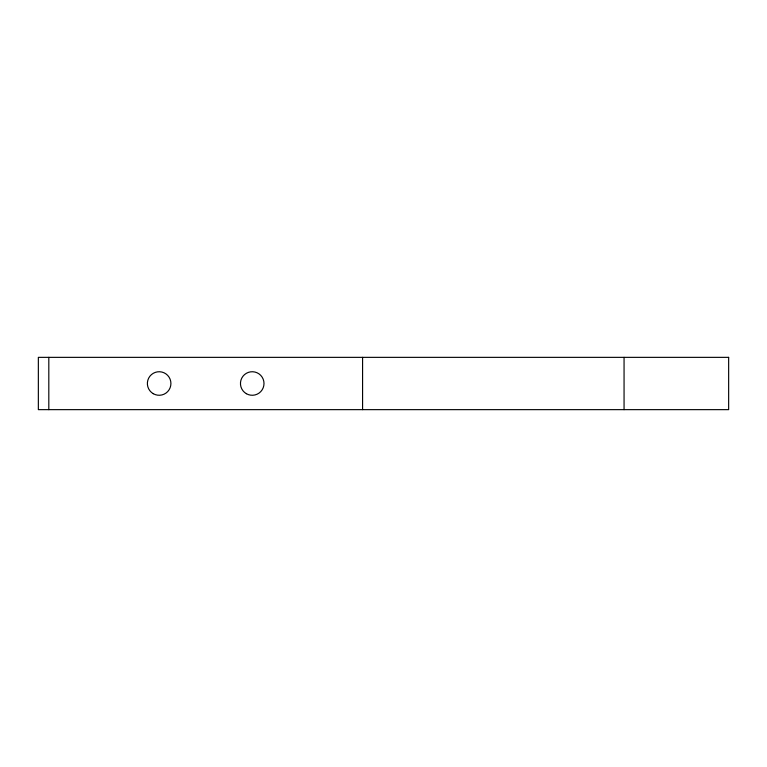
<?xml version="1.0" encoding="UTF-8"?>
<svg xmlns="http://www.w3.org/2000/svg" width="767" height="767" viewBox="0 0 767 767"><rect width="100%" height="100%" fill="white"/><g stroke="black" fill="none" stroke-linecap="round" stroke-linejoin="round"><path stroke-width="1.15" d="M624.06 357.355L624.06 409.645M362.58 357.355L362.58 409.645M48.81 357.355L48.81 409.645M728.65 357.355L38.35 357.355L38.35 409.645L728.65 409.645L728.65 357.355M153.266 393.692A11.764 11.764 0 0 0 170.916 383.5A11.764 11.764 0 0 0 153.266 373.308A11.764 11.764 0 0 0 153.266 393.692M246.351 393.692A11.764 11.764 0 0 0 264.001 383.5A11.764 11.764 0 0 0 246.351 373.308A11.764 11.764 0 0 0 246.351 393.692"/></g></svg>
